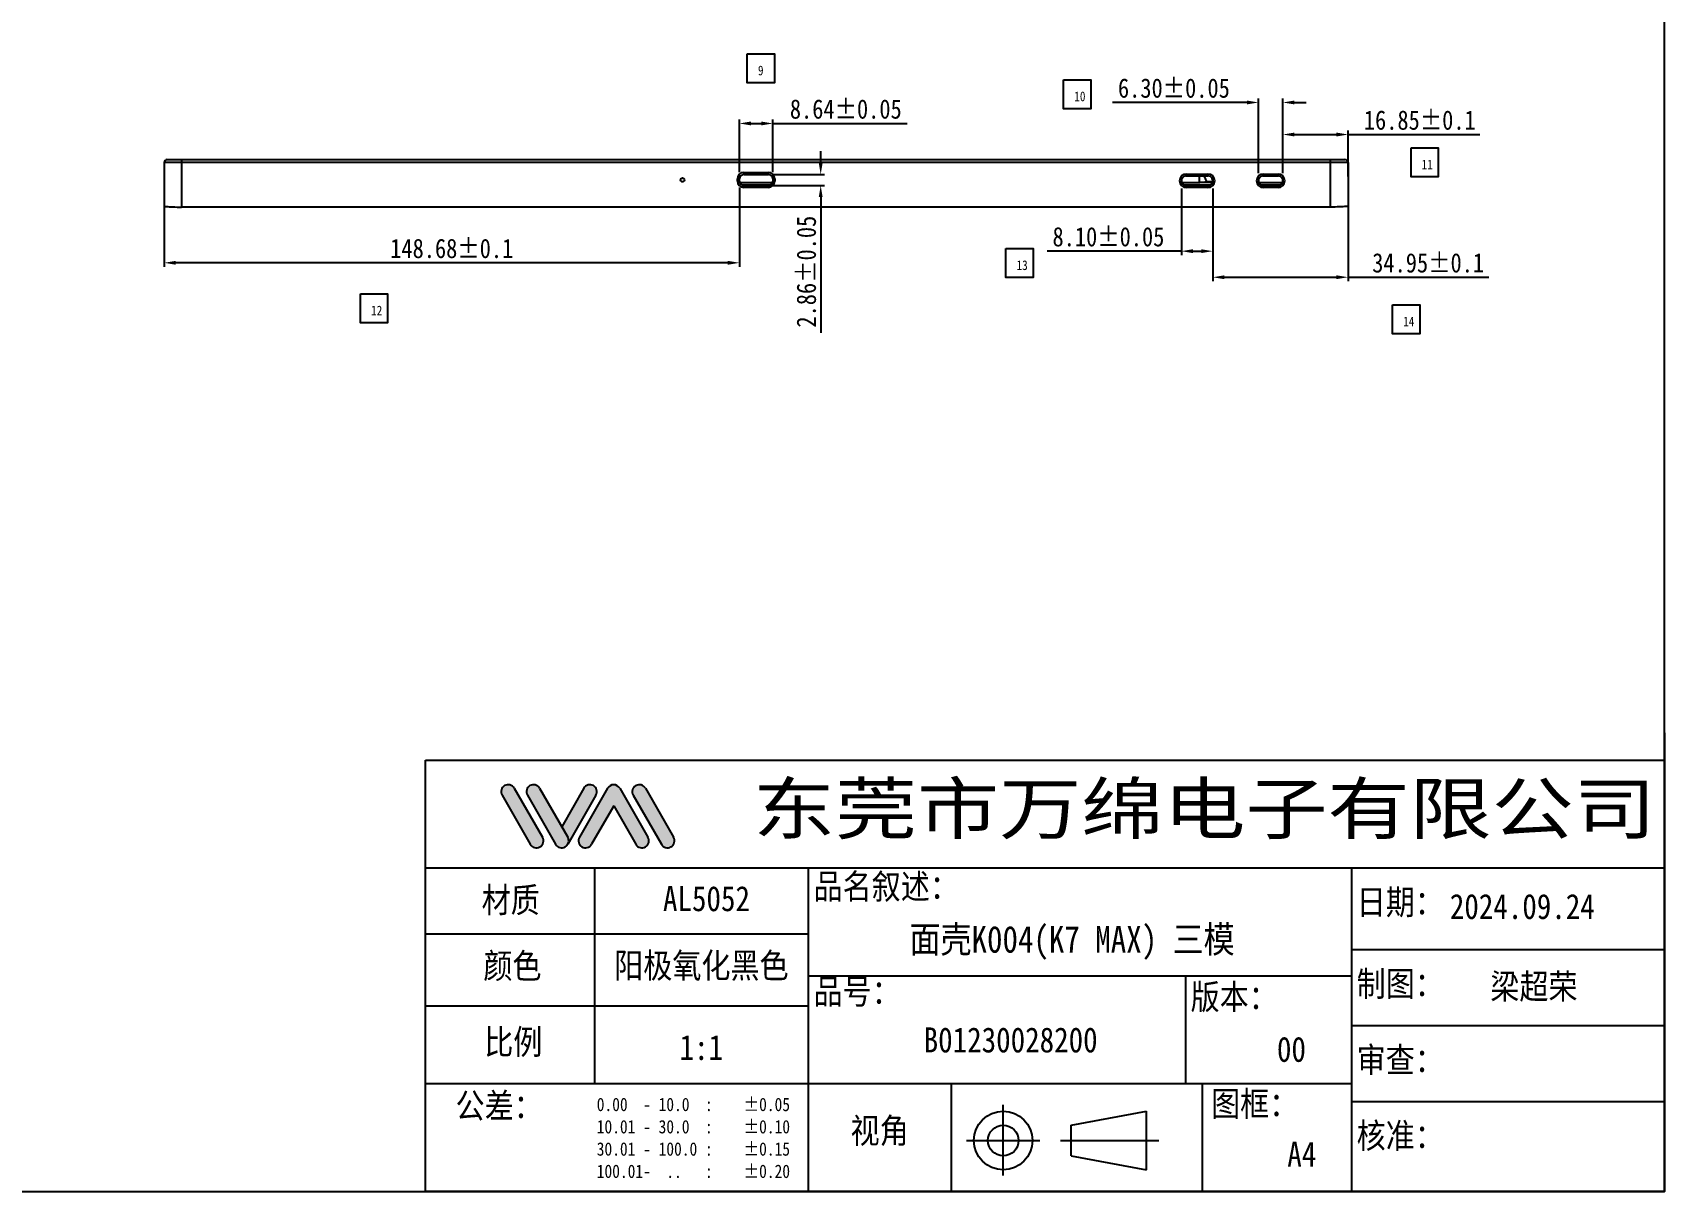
# Model space of a CAD drawing. Header units: millimetres. Extents: x 3844 to 4699, y 925 to 1530.
# Drawn here: x 4277.6 to 4699.3, y 925.3 to 1224.9 of the extents above; entities that cross this region are included whole.
import ezdxf

# ---------------------------------------------------------------- set-up
doc = ezdxf.new("R2010")
doc.units = ezdxf.units.MM
doc.header["$LTSCALE"] = 16.335
doc.header["$PDMODE"] = 3
doc.header["$PDSIZE"] = 8
doc.layers.get('0').update_dxf_attribs({"linetype": 'CONTINUOUS'})
doc.layers.get('Defpoints').update_dxf_attribs({"linetype": 'CONTINUOUS'})
doc.layers.add('图框', color=7, linetype='CONTINUOUS')
doc.layers.add('标注尺寸', color=2, linetype='CONTINUOUS')
doc.styles.get("Standard").update_dxf_attribs({"font": '', "width": 0.85, "height": 5})
doc.styles.get('Standard').set_extended_font_data('SimSun')
doc.dimstyles.get("Standard").update_dxf_attribs({"dimtxt": 5, "dimasz": 3, "dimexe": 1, "dimexo": 2, "dimgap": 1, "dimtad": 1, "dimzin": 1, "dimdsep": 46, "dimtxsty": 'Standard', "dimcen": 0.09, "dimadec": 0, "dimazin": 2, "dimtp": 0.01, "dimtm": 0.01, "dimtfac": 1, "dimtofl": 0, "dimtmove": 0, "dimatfit": 3, "dimfxl": 0, "dimtolj": 1, "dimarcsym": 0})

# ---------------------------------------------------------------- blocks, each defined once
blk = doc.blocks.new('*D72')
at = {"layer": 'Defpoints', "color": 0}
for p in [(4594.39, 1206.86), (4594.39, 1186.61), (4600.69, 1186.61)]:
    blk.add_point(p, dxfattribs=at)
at = {"layer": '标注尺寸', "color": 0, "lineweight": -2}
for p, q in [((4591.39, 1206.86), (4556.66, 1206.86)), ((4594.39, 1188.61), (4594.39, 1207.86)), ((4600.69, 1188.61), (4600.69, 1207.86)), ((4603.69, 1206.86), (4606.69, 1206.86))]:
    blk.add_line(p, q, dxfattribs=at)
at = {"layer": '标注尺寸', "color": 0}
for points in [[(4591.39, 1206.36), (4591.39, 1207.36), (4594.39, 1206.86)], [(4603.69, 1207.36), (4603.69, 1206.36), (4600.69, 1206.86)]]:
    blk.add_solid(points, dxfattribs=at)
at = {"layer": '标注尺寸', "color": 0, "insert": (4572.53, 1210.55), "char_height": 5, "attachment_point": 5}
blk.add_mtext('6.30%%P0.05', dxfattribs=at)
blk = doc.blocks.new('*D73')
at = {"layer": 'Defpoints', "color": 0}
for p in [(4617.54, 1198.57), (4600.69, 1186.61), (4617.54, 1185.7)]:
    blk.add_point(p, dxfattribs=at)
at = {"layer": '标注尺寸', "color": 0, "lineweight": -2}
for p, q in [((4600.69, 1188.61), (4600.69, 1199.57)), ((4603.69, 1198.57), (4614.54, 1198.57)), ((4617.54, 1187.7), (4617.54, 1199.57)), ((4617.54, 1198.57), (4651.62, 1198.57))]:
    blk.add_line(p, q, dxfattribs=at)
at = {"layer": '标注尺寸', "color": 0}
for points in [[(4603.69, 1199.07), (4603.69, 1198.07), (4600.69, 1198.57)], [(4614.54, 1198.07), (4614.54, 1199.07), (4617.54, 1198.57)]]:
    blk.add_solid(points, dxfattribs=at)
at = {"layer": '标注尺寸', "color": 0, "insert": (4636.08, 1202.27), "char_height": 5, "attachment_point": 5}
blk.add_mtext('16.85%%P0.1', dxfattribs=at)
blk = doc.blocks.new('*D74')
at = {"layer": 'Defpoints', "color": 0}
for p in [(4574.49, 1186.61), (4582.59, 1186.61), (4582.59, 1168.41)]:
    blk.add_point(p, dxfattribs=at)
at = {"layer": '标注尺寸', "color": 0, "lineweight": -2}
for p, q in [((4574.49, 1184.61), (4574.49, 1167.41)), ((4582.59, 1184.61), (4582.59, 1167.41)), ((4574.49, 1168.41), (4539.74, 1168.41)), ((4577.49, 1168.41), (4579.59, 1168.41))]:
    blk.add_line(p, q, dxfattribs=at)
at = {"layer": '标注尺寸', "color": 0}
for points in [[(4577.49, 1168.91), (4577.49, 1167.91), (4574.49, 1168.41)], [(4579.59, 1167.91), (4579.59, 1168.91), (4582.59, 1168.41)]]:
    blk.add_solid(points, dxfattribs=at)
at = {"layer": '标注尺寸', "color": 0, "insert": (4555.61, 1172.11), "char_height": 5, "attachment_point": 5}
blk.add_mtext('8.10%%P0.05', dxfattribs=at)
blk = doc.blocks.new('*D75')
at = {"layer": 'Defpoints', "color": 0}
for p in [(4582.59, 1186.61), (4617.54, 1185.7), (4617.54, 1161.67)]:
    blk.add_point(p, dxfattribs=at)
at = {"layer": '标注尺寸', "color": 0, "lineweight": -2}
for p, q in [((4582.59, 1184.61), (4582.59, 1160.67)), ((4617.54, 1183.7), (4617.54, 1160.67)), ((4585.59, 1161.67), (4614.54, 1161.67)), ((4617.54, 1161.67), (4653.95, 1161.67))]:
    blk.add_line(p, q, dxfattribs=at)
at = {"layer": '标注尺寸', "color": 0}
for points in [[(4585.59, 1162.17), (4585.59, 1161.17), (4582.59, 1161.67)], [(4614.54, 1161.17), (4614.54, 1162.17), (4617.54, 1161.67)]]:
    blk.add_solid(points, dxfattribs=at)
at = {"layer": '标注尺寸', "color": 0, "insert": (4638.24, 1165.36), "char_height": 5, "attachment_point": 5}
blk.add_mtext('34.95%%P0.1', dxfattribs=at)
blk = doc.blocks.new('*D76')
at = {"layer": 'Defpoints', "color": 0}
for p in [(4468.86, 1201.43), (4460.22, 1186.83), (4468.86, 1186.83)]:
    blk.add_point(p, dxfattribs=at)
at = {"layer": '标注尺寸', "color": 0, "lineweight": -2}
for p, q in [((4460.22, 1188.83), (4460.22, 1202.43)), ((4468.86, 1188.83), (4468.86, 1202.43)), ((4463.22, 1201.43), (4465.86, 1201.43)), ((4468.86, 1201.43), (4503.61, 1201.43))]:
    blk.add_line(p, q, dxfattribs=at)
at = {"layer": '标注尺寸', "color": 0}
for points in [[(4463.22, 1201.93), (4463.22, 1200.93), (4460.22, 1201.43)], [(4465.86, 1200.93), (4465.86, 1201.93), (4468.86, 1201.43)]]:
    blk.add_solid(points, dxfattribs=at)
at = {"layer": '标注尺寸', "color": 0, "insert": (4487.73, 1205.13), "char_height": 5, "attachment_point": 5}
blk.add_mtext('8.64%%P0.05', dxfattribs=at)
blk = doc.blocks.new('*D77')
at = {"layer": 'Defpoints', "color": 0}
for p in [(4311.54, 1185.7), (4460.22, 1186.83), (4311.54, 1165.4)]:
    blk.add_point(p, dxfattribs=at)
at = {"layer": '标注尺寸', "color": 0, "lineweight": -2}
for p, q in [((4311.54, 1183.7), (4311.54, 1164.4)), ((4460.22, 1184.83), (4460.22, 1164.4)), ((4457.22, 1165.4), (4314.54, 1165.4))]:
    blk.add_line(p, q, dxfattribs=at)
at = {"layer": '标注尺寸', "color": 0}
for points in [[(4314.54, 1165.9), (4314.54, 1164.9), (4311.54, 1165.4)], [(4457.22, 1164.9), (4457.22, 1165.9), (4460.22, 1165.4)]]:
    blk.add_solid(points, dxfattribs=at)
at = {"layer": '标注尺寸', "color": 0, "insert": (4385.88, 1169.09), "char_height": 5, "attachment_point": 5}
blk.add_mtext('148.68%%P0.1', dxfattribs=at)
blk = doc.blocks.new('*D78')
at = {"layer": 'Defpoints', "color": 0}
for p in [(4466.66, 1188.26), (4466.7, 1185.4), (4481.24, 1185.4)]:
    blk.add_point(p, dxfattribs=at)
at = {"layer": '标注尺寸', "color": 0, "lineweight": -2}
for p, q in [((4481.24, 1191.26), (4481.24, 1194.26)), ((4468.66, 1188.26), (4482.24, 1188.26)), ((4468.7, 1185.4), (4482.24, 1185.4)), ((4481.24, 1182.4), (4481.24, 1147.26))]:
    blk.add_line(p, q, dxfattribs=at)
at = {"layer": '标注尺寸', "color": 0}
for points in [[(4480.74, 1191.26), (4481.74, 1191.26), (4481.24, 1188.26)], [(4481.74, 1182.4), (4480.74, 1182.4), (4481.24, 1185.4)]]:
    blk.add_solid(points, dxfattribs=at)
at = {"layer": '标注尺寸', "color": 0, "insert": (4477.55, 1163.11), "char_height": 5, "attachment_point": 5, "rotation": 90}
blk.add_mtext('2.86%%P0.05', dxfattribs=at)

msp = doc.modelspace()

# ---------------------------------------------------------------- hatches: boundary and pattern name
at = {"layer": '图框'}
h = msp.add_hatch(color=252, dxfattribs=at)
h.paths.add_polyline_path([(4402.039, 1029.538, 1), (4398.889, 1027.729), (4406.179, 1015.038, 1), (4409.329, 1016.848)])
h.paths.add_polyline_path([(4412.718, 1015.038, 1), (4415.868, 1016.848), (4408.578, 1029.538, 1), (4405.428, 1027.729)])
h.paths.add_polyline_path([(4427.737, 1024.987), (4433.451, 1015.038, 1), (4436.601, 1016.848), (4429.312, 1029.538, 0.5788196), (4426.162, 1029.538), (4418.872, 1016.848, 1), (4422.022, 1015.038)])
h.paths.add_polyline_path([(4435.928, 1029.538, 1), (4432.778, 1027.729), (4440.068, 1015.038, 1), (4443.218, 1016.848)])
msp.add_hatch(color=1, dxfattribs=at).paths.add_polyline_path([(4414.293, 1019.59), (4415.868, 1016.848, -0.2667692), (4415.868, 1015.038), (4423.158, 1027.729, 1), (4420.007, 1029.538)])

# ---------------------------------------------------------------- linework, layer by layer
at = {"color": 7, "linetype": 'Continuous'}
for p, q in [((4311.54, 1191.311), (4311.54, 1180.082)), ((4617.54, 1191.311), (4311.54, 1191.311)), ((4312.34, 1192.111), (4616.74, 1192.111)), ((4316.04, 1192.111), (4316.039, 1179.817)), ((4613.04, 1179.817), (4613.04, 1192.111)), ((4617.54, 1191.311), (4617.54, 1180.082)), ((4459.72, 1186.551), (4459.72, 1187.111)), ((4460.22, 1187.111), (4459.72, 1187.111)), ((4459.72, 1186.551), (4460.22, 1186.551)), ((4460.22, 1186.551), (4460.22, 1187.111)), ((4468.773, 1186.116), (4460.306, 1186.116)), ((4460.838, 1185.55), (4468.241, 1185.55)), ((4461.37, 1188.761), (4461.37, 1188.261)), ((4461.37, 1188.761), (4467.71, 1188.761)), ((4461.37, 1188.261), (4467.71, 1188.261)), ((4461.37, 1185.401), (4461.37, 1184.901)), ((4467.71, 1185.401), (4461.37, 1185.401)), ((4467.71, 1188.261), (4467.71, 1188.761)), ((4467.71, 1184.901), (4467.71, 1185.401)), ((4469.36, 1187.111), (4468.86, 1187.111)), ((4468.86, 1187.111), (4468.86, 1186.551)), ((4468.86, 1186.551), (4469.36, 1186.551)), ((4469.36, 1187.111), (4469.36, 1186.551)), ((4579.112, 1186.116), (4574.596, 1186.116)), ((4575.121, 1185.55), (4581.958, 1185.55)), ((4575.74, 1188.361), (4581.34, 1188.361)), ((4575.74, 1188.361), (4575.74, 1187.861)), ((4575.74, 1187.861), (4581.34, 1187.861)), ((4581.34, 1185.361), (4575.74, 1185.361)), ((4575.74, 1185.361), (4575.74, 1184.861)), ((4579.112, 1187.543), (4579.112, 1187.578)), ((4579.112, 1186.116), (4579.112, 1187.543)), ((4582.497, 1186.146), (4580.324, 1186.146)), ((4580.948, 1186.411), (4582.55, 1186.411)), ((4581.34, 1187.861), (4581.34, 1188.361)), ((4581.34, 1184.861), (4581.34, 1185.361)), ((4600.583, 1186.116), (4594.496, 1186.116)), ((4595.021, 1185.55), (4600.058, 1185.55)), ((4595.64, 1188.361), (4599.44, 1188.361)), ((4595.64, 1188.361), (4595.64, 1187.861)), ((4595.64, 1187.861), (4599.44, 1187.861)), ((4599.44, 1185.361), (4595.64, 1185.361)), ((4595.64, 1185.361), (4595.64, 1184.861)), ((4599.44, 1187.861), (4599.44, 1188.361)), ((4599.44, 1184.861), (4599.44, 1185.361)), ((4467.71, 1184.901), (4461.37, 1184.901)), ((4581.34, 1184.861), (4575.74, 1184.861)), ((4599.44, 1184.861), (4595.64, 1184.861)), ((4613.04, 1179.817), (4316.039, 1179.817))]:
    msp.add_line(p, q, dxfattribs=at)
msp.add_circle((4445.52, 1186.831), 0.5, dxfattribs=at)
for centre, radius, start, end in [((4312.34, 1191.311), 0.8, 90, 180), ((4616.74, 1191.311), 0.8, 0, 90), ((4461.37, 1187.111), 1.65, 90, 180), ((4461.37, 1186.551), 1.65, 180, 270), ((4461.37, 1187.111), 1.15, 90, 180), ((4461.37, 1186.551), 1.15, 180, 270), ((4467.71, 1187.111), 1.65, 0, 90), ((4467.71, 1187.111), 1.15, 0, 90), ((4467.71, 1186.551), 1.65, 270, 0), ((4467.71, 1186.551), 1.15, 270, 0), ((4575.74, 1186.611), 1.75, 90.00005, 269.99997), ((4575.74, 1186.611), 1.25, 89.99996, 270), ((4580.927, 1136.541), 49.609, 90.69657, 92.09719), ((4581.34, 1186.611), 1.75, 270.00005, 89.99995), ((4581.34, 1186.611), 1.25, 269.99998, 90), ((4595.64, 1186.611), 1.75, 90.00005, 269.99995), ((4595.64, 1186.611), 1.25, 89.99996, 270), ((4599.44, 1186.611), 1.75, 270.00005, 89.99995), ((4599.44, 1186.611), 1.25, 269.99998, 90)]:
    msp.add_arc(centre, radius, start, end, dxfattribs=at)
for points, knots in [([(4579.112, 1187.578), (4579.112, 1187.634), (4579.146, 1187.75), (4579.232, 1187.828), (4579.276, 1187.862)], [0, 0, 0, 0, 0.4987061, 1, 1, 1, 1]), ([(4580.157, 1187.87), (4580.332, 1187.654), (4580.624, 1187.177), (4580.848, 1186.669), (4580.948, 1186.411)], [0, 0, 0, 0, 0.5012987, 1, 1, 1, 1]), ([(4580.324, 1186.146), (4580.405, 1186.228), (4580.598, 1186.368), (4580.832, 1186.411), (4580.948, 1186.411)], [0, 0, 0, 0, 0.499948, 1, 1, 1, 1]), ([(4311.54, 1180.083), (4311.54, 1180.065), (4311.605, 1180.033), (4311.711, 1180.008), (4311.907, 1179.975), (4312.055, 1179.958), (4312.142, 1179.949)], [0, 0, 0, 0, 0.0825263, 0.2732398, 0.5802846, 1, 1, 1, 1]), ([(4312.142, 1179.949), (4312.38, 1179.925), (4312.928, 1179.887), (4314.226, 1179.831), (4315.286, 1179.817), (4316.036, 1179.817)], [0, 0, 0, 0, 0.1838244, 0.4229572, 1, 1, 1, 1]), ([(4616.937, 1179.949), (4616.699, 1179.925), (4616.151, 1179.887), (4614.853, 1179.831), (4613.792, 1179.817), (4613.042, 1179.817)], [0, 0, 0, 0, 0.1837782, 0.4228922, 1, 1, 1, 1]), ([(4617.54, 1180.082), (4617.54, 1180.065), (4617.473, 1180.033), (4617.368, 1180.008), (4617.172, 1179.975), (4617.024, 1179.958), (4616.937, 1179.949)], [0, 0, 0, 0, 0.0827101, 0.2738105, 0.5807934, 1, 1, 1, 1])]:
    msp.add_open_spline(points, degree=3, knots=knots, dxfattribs=at)
at = {"layer": '图框'}
for p, q in [((4699.294, 1043.883), (4699.294, 925.302)), ((4379.136, 925.302), (4379.136, 1036.838)), ((4379.136, 1036.838), (4699.294, 1036.838)), ((4402.039, 1029.538), (4409.329, 1016.848)), ((4408.578, 1029.538), (4415.868, 1016.848)), ((4420.007, 1029.538), (4414.293, 1019.59)), ((4426.162, 1029.538), (4418.872, 1016.848)), ((4429.312, 1029.538), (4436.601, 1016.848)), ((4435.928, 1029.538), (4443.218, 1016.848)), ((4398.889, 1027.729), (4406.179, 1015.038)), ((4405.428, 1027.729), (4412.718, 1015.038)), ((4423.158, 1027.729), (4415.868, 1015.038)), ((4427.737, 1024.987), (4422.022, 1015.038)), ((4427.737, 1024.987), (4433.451, 1015.038)), ((4432.778, 1027.729), (4440.068, 1015.038)), ((4379.136, 1008.954), (4699.294, 1008.954)), ((4422.83, 953.186), (4422.83, 1008.954)), ((4478.116, 925.302), (4478.116, 1008.954)), ((4618.479, 925.302), (4618.479, 1008.954)), ((4379.136, 991.887), (4478.116, 991.887)), ((4618.479, 987.812), (4699.294, 987.812)), ((4478.116, 981.07), (4618.479, 981.07)), ((4575.558, 981.07), (4575.558, 953.186)), ((4379.136, 973.282), (4478.116, 973.282)), ((4618.479, 968.184), (4699.294, 968.184)), ((4379.136, 953.186), (4618.479, 953.186)), ((4514.919, 953.186), (4514.919, 925.302)), ((4579.825, 953.186), (4579.825, 925.302)), ((4528.421, 929.412), (4528.421, 947.644)), ((4545.937, 942.405), (4565.436, 946.016)), ((4565.436, 930.874), (4565.436, 946.016)), ((4618.479, 948.557), (4699.294, 948.557)), ((4545.937, 934.485), (4545.937, 942.405)), ((4518.927, 938.445), (4537.868, 938.445)), ((4543.242, 938.445), (4568.614, 938.445)), ((4545.937, 934.485), (4565.436, 930.874)), ((4699.294, 925.302), (4379.136, 925.302))]:
    msp.add_line(p, q, dxfattribs=at)
msp.add_lwpolyline([(3843.934, 925.302), (4699.294, 925.302), (4699.294, 1530.102), (3843.934, 1530.102)], close=True, dxfattribs=at)
for radius in [7.571, 3.96]:
    msp.add_circle((4528.421, 938.445), radius, dxfattribs=at)
for centre, start, end in [((4400.464, 1028.634), 29.8738, 209.8738), ((4407.003, 1028.634), 29.8738, 209.8738), ((4421.582, 1028.634), 330.1262, 150.1262), ((4427.737, 1028.634), 29.8738, 150.1262), ((4434.353, 1028.634), 29.8738, 209.8738), ((4407.754, 1015.943), 209.8738, 29.8738), ((4414.293, 1015.943), 209.8738, 29.8738), ((4420.447, 1015.943), 150.1262, 330.1262), ((4435.026, 1015.943), 209.8738, 29.8738), ((4441.643, 1015.943), 209.8738, 29.8738)]:
    msp.add_arc(centre, 1.816, start, end, dxfattribs=at)
at = {"layer": '标注尺寸', "color": 1}
for points in [[(4462.277, 1219.438), (4469.297, 1219.438), (4469.297, 1211.956), (4462.277, 1211.956)], [(4544.038, 1212.738), (4551.059, 1212.738), (4551.059, 1205.256), (4544.038, 1205.256)], [(4633.828, 1195.129), (4640.848, 1195.129), (4640.848, 1187.648), (4633.828, 1187.648)], [(4529.114, 1169.083), (4536.134, 1169.083), (4536.134, 1161.602), (4529.114, 1161.602)], [(4362.289, 1157.382), (4369.309, 1157.382), (4369.309, 1149.901), (4362.289, 1149.901)], [(4629.057, 1154.532), (4636.077, 1154.532), (4636.077, 1147.05), (4629.057, 1147.05)]]:
    msp.add_lwpolyline(points, close=True, dxfattribs=at)

# ---------------------------------------------------------------- texts
at = {"layer": '图框', "insert": (4463.729, 1030.746), "char_height": 12.96, "width": 254.76943, "attachment_point": 1}
msp.add_mtext('{\\fMicrosoft YaHei|b0|i0|c134|p34;\\W1.2;东莞市万绵电子有限公司}', dxfattribs=at)
at = {"layer": '图框', "lineweight": 0, "attachment_point": 1}
for s, insert, char_height, width in [('{\\fSimSun|b0|i0|c134|p54;\\C4;品名叙述：}', (4479.403, 1007.387), 6.48, 65.04109), ('{\\fSimSun|b0|i0|c134|p54;\\C4;材质}', (4393.606, 1003.888), 6.48, 65.04109), ('{\\fSimSun|b0|i0|c134|p54;\\C4;AL5052}', (4440.478, 1004.241), 6.48, 65.04109), ('{\\fSimSun|b0|i0|c134|p54;\\C4;日期：}', (4619.766, 1003.351), 6.48, 65.04109), ('{\\C4;2024.09.24}', (4643.843, 1002.211), 6.48, 65.04109), ('{\\C4;面壳K004(K7 MAX) 三模}', (4504.21, 993.932), 6.912, 93.15612), ('{\\fSimSun|b0|i0|c134|p54;\\C4;颜色}', (4394.059, 986.858), 6.48, 65.04109), ('{\\fSimSun|b0|i0|c134|p54;\\C4;阳极氧化黑色}', (4427.87, 986.946), 6.48, 65.04109), ('{\\fSimSun|b0|i0|c134|p54;\\C4;制图：}', (4619.766, 982.21), 6.48, 65.04109), ('{\\fSimSun|b0|i0|c134|p54;\\C4;品号：}', (4479.403, 980.226), 6.48, 65.04109), ('{\\fSimSun|b0|i0|c134|p54;\\C4;版本：}', (4576.845, 978.844), 6.48, 65.04109), ('{\\fSimSun|b0|i0|c134|p54;\\C4;梁超荣}', (4654.315, 981.524), 6.48, 65.04109), ('{\\fSimSun|b0|i0|c134|p54;\\C4;比例}', (4394.285, 967.186), 6.48, 65.04109), ('{\\C4;B01230028200}', (4507.853, 967.709), 6.48, 65.04109), ('{\\fSimSun|b0|i0|c134|p54;\\C4;1:1}', (4444.764, 965.767), 6.48, 65.04109), ('{\\fSimSun|b0|i0|c134|p54;\\C4;00}', (4599.163, 965.282), 6.48, 65.04109), ('{\\fSimSun|b0|i0|c134|p54;\\C4;审查：}', (4619.766, 962.582), 6.48, 65.04109), ('{\\fSimSun|b0|i0|c134|p54;\\C4;公差：}', (4386.871, 950.692), 6.48, 65.04109), ('{\\fSimSun|b0|i0|c134|p54;\\C4;图框：}', (4582.14, 951.177), 6.48, 65.04109), ('{\\fSimSun|b0|i0|c134|p54;\\C4;视角}', (4488.954, 944.245), 6.48, 65.04109), ('{\\fSimSun|b0|i0|c134|p54;\\C4;核准：}', (4619.766, 942.954), 6.48, 65.04109), ('{\\fSimSun|b0|i0|c134|p54;\\C4;A4}', (4601.84, 938.147), 6.48, 65.04109)]:
    msp.add_mtext(s, dxfattribs=dict(at, insert=insert, char_height=char_height, width=width))
at = {"layer": '图框', "color": 4, "insert": (4423.357, 949.513), "char_height": 3.456, "width": 60.84359, "attachment_point": 1}
msp.add_mtext('{\\fSimSun|b0|i0|c134|p2;0.00  - 10.0  :    %%P0.05\\P10.01 - 30.0  :    %%P0.10\\P30.01 - 100.0 :    %%P0.15\\P100.01-  ..   :    %%P0.20}', dxfattribs=at)
at = {"layer": '标注尺寸', "color": 1, "char_height": 2.5, "width": 2.48447, "attachment_point": 1}
for s, insert in [('9', (4465.019, 1216.388)), ('10', (4546.78, 1209.688)), ('11', (4636.57, 1192.079)), ('13', (4531.856, 1166.033)), ('12', (4365.031, 1154.332)), ('14', (4631.799, 1151.482))]:
    msp.add_mtext(s, dxfattribs=dict(at, insert=insert))

# ---------------------------------------------------------------- dimensions: what is measured, and where the dimension line sits
at = {"layer": '标注尺寸', "color": 2}
for base, p1, p2, text, picture, middle in [((4594.39, 1206.856), (4600.69, 1186.611), (4594.39, 1186.611), '<>%%P0.05', '*D72', (4572.526, 1210.552)), ((4468.86, 1201.433), (4460.22, 1186.831), (4468.86, 1186.831), '<>%%P0.05', '*D76', (4487.735, 1205.128)), ((4617.54, 1198.574), (4600.69, 1186.611), (4617.54, 1185.697), '<>%%P0.1', '*D73', (4636.082, 1202.27)), ((4311.54, 1165.398), (4460.22, 1186.831), (4311.54, 1185.697), '<>%%P0.1', '*D77', (4385.88, 1169.093))]:
    dim = msp.add_linear_dim(base=base, p1=p1, p2=p2, text=text, dimstyle='Standard', dxfattribs=at)
    dim.commit()
    dim.dimension.update_dxf_attribs({"geometry": picture, "text_midpoint": middle})
dim = msp.add_linear_dim(base=(4481.243, 1185.401), p1=(4466.656, 1188.261), p2=(4466.704, 1185.401), angle=90, text='<>%%P0.05', dimstyle='Standard', dxfattribs=at)
dim.commit()
dim.dimension.update_dxf_attribs({"geometry": '*D78', "text_midpoint": (4481.243, 1163.109), "dimtype": 160})
for base, p1, p2, text, picture, middle in [((4582.59, 1168.411), (4574.49, 1186.611), (4582.59, 1186.611), '<>%%P0.05', '*D74', (4555.615, 1168.411)), ((4617.54, 1161.667), (4582.59, 1186.611), (4617.54, 1185.697), '<>%%P0.1', '*D75', (4638.244, 1161.667))]:
    dim = msp.add_linear_dim(base=base, p1=p1, p2=p2, text=text, dimstyle='Standard', dxfattribs=at)
    dim.commit()
    dim.dimension.update_dxf_attribs({"geometry": picture, "text_midpoint": middle, "dimtype": 160})

doc.saveas('drawing.dxf')
